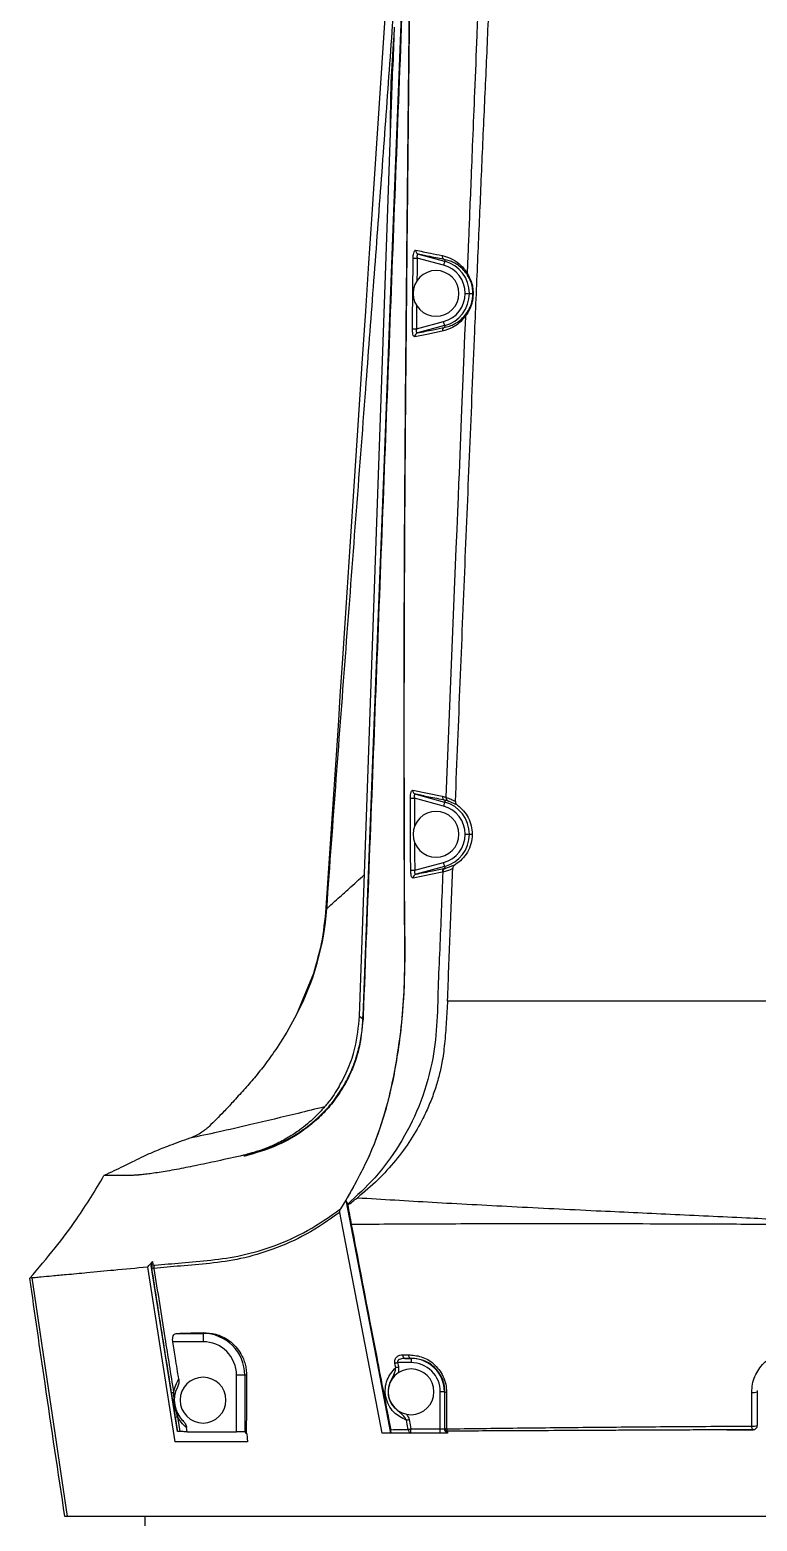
# Model space of a CAD drawing. Header units: millimetres. Extents: x -356 to 237, y 0 to 365.
# Drawn here: x 100.71 to 104.15, y 46.83 to 53.89 of the extents above; entities that cross this region are included whole.
import ezdxf

# ---------------------------------------------------------------- set-up
doc = ezdxf.new("R2010")
doc.units = ezdxf.units.MM

msp = doc.modelspace()

# ---------------------------------------------------------------- linework, layer by layer
at = {"color": 7, "linetype": 'Continuous', "lineweight": 25}
for p, q in [((102.4005, 54.1222), (102.3256, 52.9907)), ((102.4324, 53.8996), (102.4259, 53.7137)), ((102.269, 49.2207), (102.4259, 53.7137)), ((102.6665, 52.7732), (102.5415, 52.8067)), ((102.5481, 52.8253), (102.6716, 52.7922)), ((102.6736, 52.7995), (102.6716, 52.7922)), ((102.7689, 52.6398), (102.7886, 52.6398)), ((102.7886, 52.6398), (102.8052, 52.6398)), ((102.538, 52.4719), (102.6665, 52.5063)), ((102.6716, 52.4873), (102.5437, 52.4531)), ((102.6737, 52.4797), (102.6716, 52.4873)), ((102.5209, 50.2888), (102.66, 50.2605)), ((102.6665, 50.2141), (102.5286, 50.2511)), ((102.5347, 50.2698), (102.6716, 50.2331)), ((102.6739, 50.2416), (102.6716, 50.2331)), ((102.7322, 50.2181), (102.6894, 50.2378)), ((102.7689, 50.0807), (102.7886, 50.0807)), ((102.7886, 50.0807), (102.802, 50.0807)), ((102.6599, 49.9008), (102.5223, 49.8729)), ((102.5298, 49.9106), (102.6665, 49.9473)), ((102.6716, 49.9283), (102.5362, 49.892)), ((102.6739, 49.9199), (102.6716, 49.9283)), ((102.6765, 49.9204), (102.7224, 49.9375)), ((102.1098, 49.7335), (102.1098, 49.7321)), ((102.1098, 49.7321), (102.1138, 49.7287)), ((102.0507, 49.4221), (101.9705, 49.2281)), ((101.9705, 49.2281), (101.9247, 49.1448)), ((102.269, 49.2207), (102.2848, 49.2081)), ((101.9247, 49.1448), (101.895, 49.0967)), ((101.895, 49.0967), (101.8788, 49.072)), ((101.7194, 48.562), (101.7544, 48.5714)), ((101.7276, 48.5621), (101.7261, 48.5617)), ((101.7378, 48.5666), (101.7276, 48.5621)), ((101.7379, 48.5666), (101.7378, 48.5666)), ((101.7379, 48.5666), (101.7379, 48.5666)), ((102.2041, 48.3492), (102.1793, 48.3085)), ((102.2041, 48.3492), (102.3393, 47.6444)), ((102.3756, 47.2476), (102.1751, 48.2914)), ((101.2647, 48.0323), (101.3954, 47.2067)), ((101.408, 47.2557), (101.2834, 48.0407)), ((100.7196, 47.9813), (100.7087, 47.9803)), ((100.8865, 46.8524), (100.7196, 47.9813)), ((101.4012, 47.7192), (101.5284, 47.7192)), ((101.5284, 47.7228), (101.5284, 47.7192)), ((101.5284, 47.7192), (101.5284, 47.6798)), ((101.5284, 47.6798), (101.3853, 47.6798)), ((102.3393, 47.6444), (102.4156, 47.2476)), ((102.5127, 47.581), (102.4488, 47.581)), ((102.4853, 47.6007), (102.5127, 47.6007)), ((102.5127, 47.6011), (102.5127, 47.6007)), ((102.5127, 47.6007), (102.5127, 47.581)), ((101.6866, 47.2536), (101.6866, 47.5217)), ((101.7259, 47.5217), (101.6866, 47.5217)), ((101.7338, 47.5217), (101.7259, 47.5217)), ((101.7259, 47.5217), (101.7259, 47.2529)), ((101.389, 47.4398), (101.3896, 47.3982)), ((102.6508, 47.2675), (102.6508, 47.4429)), ((102.6705, 47.4429), (102.6508, 47.4429)), ((102.6729, 47.4429), (102.6705, 47.4429)), ((102.6705, 47.4429), (102.6705, 47.2681)), ((104.1503, 47.449), (104.1502, 47.4429)), ((101.3896, 47.3982), (101.395, 47.3647)), ((101.7383, 47.2067), (101.3954, 47.2067)), ((101.4538, 47.2536), (101.6866, 47.2536)), ((101.7259, 47.2529), (101.7327, 47.2462)), ((102.6845, 47.2476), (102.3756, 47.2476)), ((102.512, 47.2675), (102.6508, 47.2675)), ((102.512, 47.2478), (102.512, 47.2675)), ((102.6508, 47.2478), (102.512, 47.2478)), ((102.6508, 47.2478), (102.6508, 47.2675)), ((102.6705, 47.2681), (102.6724, 47.27)), ((102.6845, 47.2571), (102.6845, 47.2476)), ((104.1385, 47.2652), (104.131, 47.2636)), ((104.131, 47.2636), (104.131, 47.2637)), ((100.8865, 46.8524), (100.8743, 46.8524)), ((105.5835, 46.8524), (100.8865, 46.8524)), ((101.2528, 46.8524), (101.2528, 46.8091))]:
    msp.add_line(p, q, dxfattribs=at)
at = {"color": 7, "linetype": 'Continuous', "lineweight": 25, "flags": 128}
for points in [[(102.2853, 49.2206), (102.3367, 50.5577), (102.3882, 51.8947), (102.4286, 52.9452), (102.469, 53.9958)], [(102.3256, 52.9907), (102.3119, 52.7835), (102.2968, 52.556), (102.2804, 52.3082), (102.2627, 52.04), (102.2436, 51.7515), (102.2231, 51.4427), (102.1992, 51.0802), (102.1865, 50.8895), (102.1763, 50.7356), (102.1686, 50.6187), (102.1623, 50.5248), (102.1516, 50.3641), (102.1098, 49.7335)], [(102.5226, 52.8069), (102.5237, 52.8069), (102.5253, 52.8069), (102.5273, 52.8068), (102.5297, 52.8068), (102.5323, 52.8068), (102.5353, 52.8068), (102.5383, 52.8067), (102.5415, 52.8067)], [(102.5415, 52.8067), (102.5408, 52.7465), (102.5403, 52.6993)], [(102.6716, 52.7922), (102.6715, 52.7918), (102.6712, 52.7907), (102.6707, 52.7889), (102.6701, 52.7865), (102.6693, 52.7837), (102.6684, 52.7804), (102.6675, 52.7769), (102.6665, 52.7732)], [(102.6716, 52.4873), (102.6715, 52.4877), (102.6712, 52.4889), (102.6707, 52.4906), (102.6701, 52.493), (102.6693, 52.4959), (102.6684, 52.4991), (102.6675, 52.5027), (102.6665, 52.5063)], [(102.7697, 52.5308), (102.7683, 52.4956), (102.7662, 52.4446), (102.7625, 52.3539), (102.7578, 52.2361), (102.7519, 52.0912), (102.7449, 51.9193), (102.7395, 51.7876), (102.7376, 51.7407), (102.7351, 51.6771), (102.7321, 51.6046), (102.7288, 51.5232), (102.7251, 51.4328), (102.6773, 50.2562)], [(102.5191, 52.4721), (102.5202, 52.4721), (102.5218, 52.4721), (102.5238, 52.472), (102.5262, 52.472), (102.5289, 52.472), (102.5318, 52.472), (102.5349, 52.4719), (102.538, 52.4719)], [(102.6598, 52.461), (102.5872, 52.446), (102.5299, 52.4342)], [(102.5097, 50.251), (102.5109, 50.251), (102.5124, 50.251), (102.5144, 50.2511), (102.5168, 50.2511), (102.5195, 50.2511), (102.5224, 50.2511), (102.5255, 50.2511), (102.5286, 50.2511)], [(102.6716, 50.2331), (102.6715, 50.2327), (102.6712, 50.2316), (102.6707, 50.2298), (102.6701, 50.2275), (102.6693, 50.2246), (102.6684, 50.2213), (102.6675, 50.2178), (102.6665, 50.2141)], [(102.5109, 49.9106), (102.512, 49.9106), (102.5136, 49.9106), (102.5156, 49.9106), (102.518, 49.9106), (102.5207, 49.9106), (102.5236, 49.9106), (102.5267, 49.9106), (102.5298, 49.9106)], [(102.6716, 49.9283), (102.6715, 49.9287), (102.6712, 49.9298), (102.6707, 49.9316), (102.6701, 49.934), (102.6693, 49.9368), (102.6684, 49.9401), (102.6675, 49.9436), (102.6665, 49.9473)], [(102.4359, 47.5785), (102.4373, 47.5787), (102.4387, 47.579), (102.4403, 47.5793), (102.4419, 47.5797), (102.4436, 47.58), (102.4453, 47.5803), (102.447, 47.5807), (102.4488, 47.581)], [(102.4401, 47.5577), (102.4377, 47.5693), (102.4359, 47.5785)], [(102.4401, 47.5577), (102.4415, 47.5579), (102.4429, 47.5582), (102.4445, 47.5586), (102.4461, 47.5589), (102.4477, 47.5592), (102.4495, 47.5596), (102.4512, 47.5599), (102.453, 47.5603)], [(102.4488, 47.581), (102.4511, 47.5694), (102.453, 47.5603)], [(102.4726, 47.6178), (102.4879, 47.618), (102.5, 47.6182)], [(102.5127, 47.6011), (102.4973, 47.6009), (102.4853, 47.6007)], [(101.7338, 47.5217), (101.7332, 47.3674), (101.7327, 47.2462)], [(102.6724, 47.27), (102.6727, 47.3669), (102.6729, 47.4429)], [(102.6807, 47.4403), (102.6803, 47.3435), (102.6801, 47.2675)], [(104.125, 47.2807), (104.1247, 47.37), (104.1246, 47.4402)], [(101.4088, 47.2553), (101.4027, 47.2934), (101.3979, 47.3234)], [(101.4074, 47.3249), (101.4137, 47.2856), (101.4187, 47.2547)], [(102.4904, 47.3088), (102.4917, 47.3091), (102.4932, 47.3094), (102.4947, 47.3097), (102.4963, 47.31), (102.498, 47.3103), (102.4997, 47.3107), (102.5014, 47.311), (102.5031, 47.3114)], [(102.4992, 47.2649), (102.4943, 47.2895), (102.4904, 47.3088)], [(102.5031, 47.3114), (102.5081, 47.2868), (102.512, 47.2675)], [(104.131, 47.2637), (104.1299, 47.264), (104.1289, 47.265), (104.1279, 47.2666), (104.127, 47.2686), (104.1263, 47.2712), (104.1257, 47.2741), (104.1252, 47.2773), (104.125, 47.2807)], [(101.4538, 47.2536), (101.452, 47.2646), (101.4507, 47.2732)], [(101.7361, 47.2461), (101.7373, 47.224), (101.7383, 47.2067)], [(102.4992, 47.2649), (102.5006, 47.2652), (102.502, 47.2655), (102.5036, 47.2658), (102.5052, 47.2661), (102.5068, 47.2664), (102.5085, 47.2668), (102.5102, 47.2671), (102.512, 47.2675)], [(102.512, 47.2478), (102.5064, 47.2477), (102.5021, 47.2476)]]:
    msp.add_lwpolyline(points, dxfattribs=at)
at = {"color": 7, "linetype": 'Continuous', "lineweight": 25}
for centre, radius, start, end in [((102.5534, 52.8437), 0.0192, 177.53886, 253.79999), ((102.6789, 52.8179), 0.0192, 177.31804, 253.81424), ((102.6308, 52.6398), 0.1578, 0.00066, 74.99987), ((102.6308, 52.6398), 0.1083, 360, 180), ((102.6308, 52.6398), 0.1381, 0.00157, 74.9984), ((102.6308, 52.6398), 0.1083, 180.00031, 359.99969), ((102.6308, 52.6398), 0.1381, 285.00116, 359.99862), ((102.6308, 52.6398), 0.1578, 285.00013, 359.99913), ((102.549, 52.4347), 0.0191, 106.15432, 181.28971), ((102.679, 52.4613), 0.0192, 106.14045, 181.03022), ((102.54, 50.2882), 0.0192, 178.3069, 253.83209), ((102.6792, 50.26), 0.0192, 178.50857, 253.95857), ((102.6308, 50.0807), 0.1083, 0.00062, 179.99938), ((102.6308, 50.0807), 0.1381, 0.00138, 74.99884), ((102.6308, 50.0807), 0.1578, 0.00125, 74.99949), ((102.6308, 50.0807), 0.1083, 180, 0), ((102.6308, 50.0807), 0.1381, 285.00203, 359.99824), ((102.6308, 50.0807), 0.1578, 285.00051, 359.99917), ((102.5415, 49.8736), 0.0192, 106.17771, 182.09124), ((102.6792, 49.9014), 0.0192, 106.02455, 181.70469), ((100.8566, 49.8178), 1.2604, 332.10437, 355.94867), ((102.2854, 49.2085), 0.000738, 212.55393, 252.96801), ((102.286, 49.2209), 0.000787, 206.88907, 248.99519), ((102.2159, 48.9233), 0.00387, 162.80385, 200.62858), ((101.742, 48.5547), 0.0126, 108.95305, 156.63745), ((101.3033, 48.0337), 0.0179, 132.38315, 187.14655), ((101.3169, 48.0297), 0.0213, 145.88089, 188.56252), ((101.5284, 47.5217), 0.1975, 0.00035, 89.99999), ((101.5284, 47.5217), 0.1582, 359.99939, 90.00061), ((102.4892, 47.6169), 0.0166, 176.87838, 256.48141), ((102.5166, 47.6173), 0.0166, 176.70506, 256.17473), ((102.5127, 47.4429), 0.1578, 0.00058, 89.999), ((102.5127, 47.4429), 0.1381, 359.99947, 90.00053), ((101.5284, 47.4035), 0.1083, 360, 180), ((102.5127, 47.4429), 0.1083, 0.00062, 179.99938), ((101.0352, 49.6452), 2.2336, 278.86585, 279.1128), ((101.5301, 47.4035), 0.1378, 153.52388, 224.75423), ((102.5127, 47.4429), 0.1086, 157.09201, 225.30465), ((102.5127, 47.4429), 0.1083, 180, 0), ((102.4068, 47.471), 0.0153, 66.38226, 67.64031), ((102.68, 47.4511), 0.0108, 229.25737, 273.64425), ((104.1321, 47.4933), 0.0536, 261.98624, 289.83123), ((101.5284, 47.4035), 0.1083, 180.00062, 359.99938), ((102.4086, 47.3933), 0.0391, 315.03521, 315.52928), ((100.9225, 50.3521), 3.0658, 278.91946, 279.10023), ((104.1315, 47.3579), 0.0775, 265.17067, 283.64041), ((102.5159, 47.264), 0.0166, 176.77574, 256.44072), ((102.6902, 47.2681), 0.0197, 180.02172, 253.29925), ((102.6794, 47.2782), 0.0108, 229.32637, 273.58946), ((102.6921, 47.2701), 0.0197, 180.02159, 247.4234), ((102.7049, 47.2691), 0.0249, 183.70374, 214.88062), ((104.131, 47.2834), 0.0197, 270.01965, 292.46951)]:
    msp.add_arc(centre, radius, start, end, dxfattribs=at)
for points, knots in [([(102.7225, 50.2354), (102.7301, 50.4235), (102.7451, 50.7968), (102.7678, 51.3524), (102.7907, 51.9058), (102.8112, 52.392), (102.8291, 52.8098), (102.8442, 53.1572), (102.8591, 53.5007), (102.8754, 53.8457), (102.8858, 54.1326), (102.918, 54.3586), (102.9513, 54.522), (102.9928, 54.679), (103.043, 54.8324), (103.103, 54.9853), (103.1746, 55.1398), (103.2512, 55.2806), (103.3374, 55.4201), (103.432, 55.5554), (103.5375, 55.6871), (103.647, 55.8078), (103.7895, 55.947), (103.9744, 56.0993), (104.1435, 56.2123), (104.2535, 56.2765), (104.3053, 56.3052), (104.3599, 56.3338), (104.4172, 56.3622), (104.4775, 56.3901), (104.5408, 56.4176), (104.6077, 56.4446), (104.6878, 56.4744), (104.7674, 56.501), (104.8473, 56.5248), (104.9195, 56.5443), (105.0001, 56.5636), (105.1184, 56.5878), (105.2654, 56.6099), (105.4314, 56.6243), (105.5352, 56.6259), (105.5835, 56.6267)], [0, 0, 0, 0, 0.071184, 0.141274, 0.210323, 0.280644, 0.325304, 0.368459, 0.412159, 0.455325, 0.499119, 0.520569, 0.541592, 0.562152, 0.58194, 0.60262, 0.624221, 0.646276, 0.663205, 0.686221, 0.708662, 0.726971, 0.747845, 0.783917, 0.817419, 0.824604, 0.832073, 0.839833, 0.847893, 0.856263, 0.864956, 0.873987, 0.883558, 0.897289, 0.905689, 0.915111, 0.925557, 0.937037, 0.960744, 0.981728, 1, 1, 1, 1]), ([(103.2991, 55.4411), (103.2864, 55.422), (103.2537, 55.3728), (103.2076, 55.2973), (103.1602, 55.2134), (103.1197, 55.1357), (103.0824, 55.0583), (103.0486, 54.9821), (103.0164, 54.9034), (102.9893, 54.8307), (102.9638, 54.7563), (102.9437, 54.6922), (102.9256, 54.6285), (102.9107, 54.572), (102.8956, 54.509), (102.8836, 54.4534), (102.8751, 54.4096), (102.8695, 54.3793), (102.8647, 54.351), (102.86, 54.3221), (102.8556, 54.2927), (102.8513, 54.2619), (102.8473, 54.2299), (102.8434, 54.1965), (102.8309, 54.0737), (102.8247, 53.8724), (102.8132, 53.606), (102.804, 53.3749), (102.796, 53.1792), (102.7895, 53.0188), (102.7845, 52.8936), (102.7808, 52.8035), (102.7788, 52.7552), (102.7781, 52.7369)], [0, 0, 0, 0, 0.024588, 0.063301, 0.094722, 0.127898, 0.157099, 0.186853, 0.217198, 0.248167, 0.269998, 0.301501, 0.320095, 0.340967, 0.364112, 0.389483, 0.401883, 0.411925, 0.422505, 0.432676, 0.443302, 0.454384, 0.465924, 0.477925, 0.49039, 0.598233, 0.693534, 0.776136, 0.846085, 0.903419, 0.948169, 0.980358, 1, 1, 1, 1]), ([(102.6936, 55.041), (102.6622, 54.9481), (102.5994, 54.7622), (102.5559, 54.5508), (102.535, 54.4159), (102.5273, 54.3586), (102.5206, 54.3011), (102.515, 54.2435), (102.5105, 54.1858), (102.507, 54.1278), (102.5047, 54.0701), (102.5035, 54.0194), (102.5029, 53.9661), (102.5022, 53.9002), (102.5014, 53.8228), (102.5006, 53.745), (102.5, 53.6764), (102.4993, 53.6096), (102.4985, 53.5346), (102.4976, 53.4493), (102.4966, 53.3472), (102.4954, 53.2389), (102.494, 53.095), (102.4923, 52.9308), (102.4905, 52.753), (102.4889, 52.5863), (102.4873, 52.413), (102.4857, 52.2274), (102.4841, 52.0392), (102.4828, 51.8599), (102.4809, 51.5788), (102.479, 51.1979), (102.4782, 50.8328), (102.478, 50.5919), (102.478, 50.4702), (102.4782, 50.3496), (102.4784, 50.23), (102.4787, 50.1116), (102.4791, 49.9699), (102.4799, 49.8135), (102.4805, 49.6413), (102.4829, 49.4785), (102.4781, 49.3135), (102.4624, 49.1328), (102.4323, 48.9383), (102.3833, 48.7335), (102.3087, 48.5355), (102.2392, 48.4117), (102.2041, 48.3492)], [0, 0, 0, 0, 0.043475, 0.086968, 0.095506, 0.104051, 0.112606, 0.121175, 0.129724, 0.138311, 0.14696, 0.155303, 0.160843, 0.170588, 0.184539, 0.195188, 0.205089, 0.214972, 0.224838, 0.238376, 0.252817, 0.270111, 0.28645, 0.31667, 0.342957, 0.365311, 0.390647, 0.419822, 0.447663, 0.474171, 0.499345, 0.572392, 0.643144, 0.661295, 0.679289, 0.697126, 0.714805, 0.732328, 0.749692, 0.777664, 0.801721, 0.826072, 0.849886, 0.874901, 0.906529, 0.937103, 0.968206, 1, 1, 1, 1]), ([(102.6856, 55.0145), (102.6551, 54.9219), (102.5942, 54.7366), (102.5514, 54.5198), (102.5303, 54.3725), (102.5213, 54.2959), (102.5143, 54.2199), (102.5092, 54.144), (102.5059, 54.0676), (102.5042, 53.9747), (102.5032, 53.8585), (102.5018, 53.725), (102.5003, 53.5842), (102.4988, 53.4358), (102.4971, 53.2724), (102.4944, 53.0127), (102.4911, 52.6817), (102.4875, 52.299), (102.4847, 51.9683), (102.4829, 51.7188), (102.4818, 51.5335), (102.4811, 51.3955), (102.4805, 51.2587), (102.48, 51.1231), (102.4796, 50.9887), (102.4793, 50.8555), (102.4787, 50.5322), (102.4796, 50.1601), (102.4802, 49.7489), (102.4846, 49.4898), (102.4756, 49.2353), (102.4425, 48.982), (102.389, 48.748), (102.3096, 48.5366), (102.2403, 48.4135), (102.2041, 48.3492)], [0, 0, 0, 0, 0.04341, 0.086814, 0.098233, 0.109687, 0.121181, 0.132207, 0.143562, 0.155239, 0.173625, 0.195335, 0.214682, 0.236378, 0.261431, 0.287508, 0.352058, 0.408887, 0.457996, 0.499384, 0.52005, 0.54054, 0.560852, 0.580987, 0.600946, 0.620728, 0.640332, 0.744997, 0.786484, 0.823505, 0.86046, 0.899817, 0.937108, 0.96717, 1, 1, 1, 1]), ([(102.1138, 49.7287), (102.1287, 49.9336), (102.1586, 50.3435), (102.2048, 50.9581), (102.2515, 51.5728), (102.295, 52.1435), (102.3348, 52.6703), (102.3708, 53.1533), (102.4061, 53.6363), (102.4289, 53.9584), (102.4403, 54.1194)], [0, 0, 0, 0, 0.139999, 0.279999, 0.42, 0.560001, 0.670002, 0.780002, 0.890001, 1, 1, 1, 1]), ([(102.4699, 53.9953), (102.4494, 53.4647), (102.4085, 52.4035), (102.3475, 50.8118), (102.3063, 49.7507), (102.2857, 49.2202)], [0, 0, 0, 0, 0.333345, 0.666681, 1, 1, 1, 1]), ([(102.4151, 53.4036), (102.4157, 53.4821), (102.4168, 53.63), (102.4262, 53.7776), (102.4306, 53.847)], [0, 0, 0, 0, 0.530257, 1, 1, 1, 1]), ([(102.5191, 52.4721), (102.5197, 52.5346), (102.5208, 52.6462), (102.5221, 52.7578), (102.5226, 52.8069)], [0, 0, 0, 0, 0.560001, 1, 1, 1, 1]), ([(102.5226, 52.8069), (102.5228, 52.8126), (102.5232, 52.8228), (102.5261, 52.8346), (102.5292, 52.8431), (102.5329, 52.8442), (102.5343, 52.8445)], [0, 0, 0, 0, 0.4050886, 0.7333227, 0.9014179, 1, 1, 1, 1]), ([(102.5343, 52.8445), (102.5577, 52.8397), (102.5996, 52.8311), (102.6414, 52.8226), (102.6598, 52.8188)], [0, 0, 0, 0, 0.56098, 1, 1, 1, 1]), ([(102.5481, 52.8253), (102.5474, 52.8254), (102.546, 52.8256), (102.544, 52.8247), (102.5425, 52.8232), (102.5414, 52.821), (102.5407, 52.8181), (102.5405, 52.8147), (102.5407, 52.8108), (102.5412, 52.8081), (102.5415, 52.8067)], [0, 0, 0, 0, 0.093552, 0.178825, 0.268692, 0.369895, 0.494546, 0.642277, 0.811795, 1, 1, 1, 1]), ([(102.6736, 52.7995), (102.6502, 52.8043), (102.6084, 52.8129), (102.5665, 52.8215), (102.5481, 52.8253)], [0, 0, 0, 0, 0.559028, 1, 1, 1, 1]), ([(102.6598, 52.8188), (102.6735, 52.815), (102.7023, 52.807), (102.7449, 52.7802), (102.7663, 52.7523), (102.7781, 52.7369)], [0, 0, 0, 0, 0.289156, 0.607423, 1, 1, 1, 1]), ([(102.78, 52.7266), (102.7746, 52.7342), (102.7634, 52.7501), (102.7424, 52.769), (102.7204, 52.7832), (102.6978, 52.7935), (102.682, 52.7974), (102.6736, 52.7995)], [0, 0, 0, 0, 0.211715, 0.439375, 0.633476, 0.803236, 1, 1, 1, 1]), ([(102.7781, 52.7369), (102.785, 52.7239), (102.7968, 52.702), (102.8038, 52.6715), (102.8058, 52.6517), (102.8061, 52.6386), (102.8056, 52.6253), (102.8038, 52.6098), (102.7992, 52.5889), (102.7899, 52.5617), (102.7773, 52.5424), (102.7697, 52.5308)], [0, 0, 0, 0, 0.199884, 0.33944, 0.425742, 0.472128, 0.518973, 0.608121, 0.685475, 0.811236, 1, 1, 1, 1]), ([(102.78, 52.7266), (102.7792, 52.7282), (102.7778, 52.7315), (102.778, 52.7351), (102.7781, 52.7369)], [0, 0, 0, 0, 0.493954, 1, 1, 1, 1]), ([(102.8052, 52.6398), (102.8051, 52.6444), (102.8049, 52.6537), (102.8023, 52.6723), (102.7959, 52.6976), (102.7857, 52.7162), (102.78, 52.7266)], [0, 0, 0, 0, 0.152105, 0.3053, 0.614386, 1, 1, 1, 1]), ([(102.5391, 52.5821), (102.5389, 52.5616), (102.5385, 52.5248), (102.5382, 52.4881), (102.538, 52.4719)], [0, 0, 0, 0, 0.559997, 1, 1, 1, 1]), ([(102.7725, 52.5416), (102.7797, 52.5526), (102.7929, 52.5729), (102.8014, 52.6016), (102.8048, 52.6234), (102.8051, 52.6343), (102.8052, 52.6398)], [0, 0, 0, 0, 0.372811, 0.687897, 0.84442, 1, 1, 1, 1]), ([(102.7697, 52.5308), (102.7601, 52.5197), (102.7424, 52.4992), (102.7051, 52.4742), (102.6765, 52.4659), (102.6598, 52.461)], [0, 0, 0, 0, 0.330834, 0.608913, 1, 1, 1, 1]), ([(102.6737, 52.4797), (102.683, 52.482), (102.7003, 52.4864), (102.7266, 52.4993), (102.7514, 52.5167), (102.7657, 52.5336), (102.7725, 52.5416)], [0, 0, 0, 0, 0.242621, 0.446871, 0.734719, 1, 1, 1, 1]), ([(102.7725, 52.5416), (102.7716, 52.54), (102.7697, 52.5366), (102.7697, 52.5327), (102.7697, 52.5308)], [0, 0, 0, 0, 0.494198, 1, 1, 1, 1]), ([(102.5299, 52.4342), (102.5282, 52.435), (102.5231, 52.4373), (102.5213, 52.4477), (102.5192, 52.4591), (102.5191, 52.4676), (102.5191, 52.4721)], [0, 0, 0, 0, 0.131502, 0.389272, 0.675367, 1, 1, 1, 1]), ([(102.538, 52.4719), (102.5377, 52.4705), (102.5371, 52.468), (102.5367, 52.4641), (102.5368, 52.4606), (102.5373, 52.4575), (102.5383, 52.4552), (102.5403, 52.4529), (102.5424, 52.453), (102.5437, 52.4531)], [0, 0, 0, 0, 0.181803, 0.34336, 0.501608, 0.635052, 0.744658, 0.837984, 1, 1, 1, 1]), ([(102.5437, 52.4531), (102.568, 52.458), (102.6113, 52.4669), (102.6546, 52.4758), (102.6737, 52.4797)], [0, 0, 0, 0, 0.561212, 1, 1, 1, 1]), ([(102.5097, 50.251), (102.5099, 50.2567), (102.5101, 50.267), (102.5128, 50.2787), (102.5158, 50.2874), (102.5195, 50.2884), (102.5209, 50.2888)], [0, 0, 0, 0, 0.405472, 0.73432, 0.902258, 1, 1, 1, 1]), ([(102.5109, 49.9106), (102.5106, 49.9741), (102.5102, 50.0876), (102.5099, 50.2011), (102.5097, 50.251)], [0, 0, 0, 0, 0.560002, 1, 1, 1, 1]), ([(102.5347, 50.2698), (102.5333, 50.2699), (102.5312, 50.27), (102.5292, 50.2678), (102.5281, 50.2654), (102.5275, 50.2624), (102.5274, 50.2589), (102.5278, 50.255), (102.5283, 50.2524), (102.5286, 50.2511)], [0, 0, 0, 0, 0.163157, 0.256716, 0.366009, 0.499507, 0.657517, 0.818769, 1, 1, 1, 1]), ([(102.5286, 50.2511), (102.5287, 50.2262), (102.5288, 50.1817), (102.5289, 50.1372), (102.529, 50.1177)], [0, 0, 0, 0, 0.560007, 1, 1, 1, 1]), ([(102.6739, 50.2416), (102.6483, 50.2467), (102.6018, 50.2561), (102.5555, 50.2656), (102.5347, 50.2698)], [0, 0, 0, 0, 0.5517517, 1, 1, 1, 1]), ([(102.66, 50.2605), (102.6632, 50.2599), (102.669, 50.2586), (102.6748, 50.2569), (102.6773, 50.2562)], [0, 0, 0, 0, 0.558103, 1, 1, 1, 1]), ([(102.6894, 50.2378), (102.6865, 50.2386), (102.6814, 50.24), (102.6762, 50.2411), (102.6739, 50.2416)], [0, 0, 0, 0, 0.561899, 1, 1, 1, 1]), ([(102.6773, 50.2562), (102.6859, 50.2532), (102.7017, 50.2478), (102.716, 50.2393), (102.7225, 50.2354)], [0, 0, 0, 0, 0.54537, 1, 1, 1, 1]), ([(102.6773, 50.2562), (102.6774, 50.254), (102.6778, 50.2496), (102.6808, 50.244), (102.6848, 50.2399), (102.6879, 50.2385), (102.6894, 50.2378)], [0, 0, 0, 0, 0.278203, 0.566312, 0.788887, 1, 1, 1, 1]), ([(102.7225, 50.2354), (102.7226, 50.2337), (102.7228, 50.2301), (102.7251, 50.2254), (102.7282, 50.2213), (102.7308, 50.2192), (102.7322, 50.2181)], [0, 0, 0, 0, 0.2567108, 0.5122597, 0.7496479, 1, 1, 1, 1]), ([(102.7322, 50.2181), (102.7423, 50.2096), (102.7624, 50.1929), (102.7843, 50.1594), (102.7992, 50.1217), (102.8011, 50.0944), (102.802, 50.0807)], [0, 0, 0, 0, 0.247678, 0.488218, 0.744133, 1, 1, 1, 1]), ([(102.5293, 50.0431), (102.5294, 50.0183), (102.5295, 49.9742), (102.5297, 49.9301), (102.5298, 49.9106)], [0, 0, 0, 0, 0.560006, 1, 1, 1, 1]), ([(102.802, 50.0807), (102.8008, 50.0656), (102.7984, 50.0358), (102.7806, 49.9955), (102.7554, 49.9614), (102.7332, 49.9453), (102.7224, 49.9375)], [0, 0, 0, 0, 0.265401, 0.520699, 0.76501, 1, 1, 1, 1]), ([(102.1138, 49.7287), (102.1169, 49.7318), (102.1266, 49.7414), (102.1477, 49.7599), (102.1793, 49.7886), (102.2288, 49.8329), (102.2677, 49.8677), (102.2924, 49.8898)], [0, 0, 0, 0, 0.053858, 0.170853, 0.35018, 0.58576, 1, 1, 1, 1]), ([(102.6628, 49.9014), (102.6603, 49.8408), (102.6554, 49.7195), (102.6482, 49.5376), (102.6398, 49.3557), (102.6363, 49.1753), (102.6142, 48.9848), (102.5555, 48.7936), (102.4625, 48.6112), (102.348, 48.4546), (102.256, 48.3704), (102.2115, 48.3298)], [0, 0, 0, 0, 0.107283, 0.214521, 0.321716, 0.428898, 0.533281, 0.659587, 0.77999, 0.893727, 1, 1, 1, 1]), ([(102.5223, 49.8729), (102.5206, 49.8736), (102.5155, 49.8759), (102.5135, 49.8862), (102.5112, 49.8976), (102.511, 49.906), (102.5109, 49.9106)], [0, 0, 0, 0, 0.132461, 0.390224, 0.675741, 1, 1, 1, 1]), ([(102.5298, 49.9106), (102.5295, 49.9093), (102.529, 49.9067), (102.5287, 49.9028), (102.5289, 49.8994), (102.5295, 49.8963), (102.5307, 49.894), (102.5327, 49.8918), (102.5348, 49.8919), (102.5362, 49.892)], [0, 0, 0, 0, 0.181223, 0.342816, 0.499789, 0.633083, 0.742151, 0.836319, 1, 1, 1, 1]), ([(102.5362, 49.892), (102.5623, 49.8973), (102.6082, 49.9067), (102.6541, 49.9159), (102.6739, 49.9199)], [0, 0, 0, 0, 0.569552, 1, 1, 1, 1]), ([(102.6628, 49.9014), (102.6623, 49.9013), (102.6613, 49.9011), (102.6604, 49.9009), (102.6599, 49.9008)], [0, 0, 0, 0, 0.5601232, 1, 1, 1, 1]), ([(102.6628, 49.9014), (102.663, 49.9038), (102.6634, 49.9085), (102.6669, 49.9144), (102.6714, 49.9185), (102.6748, 49.9198), (102.6765, 49.9204)], [0, 0, 0, 0, 0.277364, 0.566589, 0.789759, 1, 1, 1, 1]), ([(102.7099, 49.9186), (102.7012, 49.9145), (102.6861, 49.9072), (102.6698, 49.9032), (102.6628, 49.9014)], [0, 0, 0, 0, 0.571018, 1, 1, 1, 1]), ([(102.6739, 49.9199), (102.6743, 49.92), (102.6752, 49.9202), (102.6761, 49.9203), (102.6765, 49.9204)], [0, 0, 0, 0, 0.559915, 1, 1, 1, 1]), ([(102.6852, 49.2933), (102.6892, 49.3966), (102.6974, 49.605), (102.7057, 49.8135), (102.7099, 49.9186)], [0, 0, 0, 0, 0.495525, 1, 1, 1, 1]), ([(102.7224, 49.9375), (102.7194, 49.9352), (102.7147, 49.9316), (102.7107, 49.9246), (102.7101, 49.9206), (102.7099, 49.9186)], [0, 0, 0, 0, 0.477776, 0.748805, 1, 1, 1, 1]), ([(102.1098, 49.7321), (102.1041, 49.6753), (102.0937, 49.5702), (102.0643, 49.4688), (102.0507, 49.4221)], [0, 0, 0, 0, 0.539655, 1, 1, 1, 1]), ([(102.6852, 49.2933), (102.6832, 49.2602), (102.6793, 49.192), (102.6723, 49.0937), (102.661, 49.0064), (102.6444, 48.9325), (102.6244, 48.8664), (102.5994, 48.8007), (102.5632, 48.7223), (102.5116, 48.6329), (102.44, 48.5357), (102.3561, 48.443), (102.2914, 48.3886), (102.2585, 48.3609)], [0, 0, 0, 0, 0.093413, 0.19252, 0.277527, 0.341183, 0.405897, 0.471809, 0.539096, 0.648979, 0.762005, 0.878813, 1, 1, 1, 1]), ([(102.6852, 49.2933), (102.7261, 49.2933), (102.8109, 49.2933), (102.9427, 49.2933), (103.0838, 49.2933), (103.2508, 49.2933), (103.4052, 49.2933), (103.5317, 49.2933), (103.5985, 49.2933), (103.661, 49.2933), (103.7516, 49.2933), (103.8816, 49.2933), (104.0801, 49.2933), (104.3319, 49.2933), (104.6348, 49.2933), (104.9417, 49.2932), (105.2569, 49.2933), (105.4714, 49.2933), (105.5835, 49.2933)], [0, 0, 0, 0, 0.042357, 0.087813, 0.136447, 0.188332, 0.260667, 0.296291, 0.319282, 0.32983, 0.360942, 0.413057, 0.464397, 0.566366, 0.673745, 0.777901, 0.883995, 1, 1, 1, 1]), ([(102.1721, 48.8869), (102.1874, 48.9157), (102.2182, 48.9736), (102.2557, 49.0852), (102.264, 49.1694), (102.269, 49.2207)], [0, 0, 0, 0, 0.279202, 0.560552, 1, 1, 1, 1]), ([(102.2122, 48.9244), (102.2164, 48.9329), (102.2248, 48.95), (102.236, 48.9764), (102.2463, 49.0035), (102.2555, 49.0317), (102.2617, 49.0538), (102.2669, 49.0749), (102.2723, 49.0991), (102.2782, 49.1329), (102.2828, 49.1708), (102.2841, 49.1957), (102.2848, 49.2081)], [0, 0, 0, 0, 0.096093, 0.193192, 0.291834, 0.391133, 0.494242, 0.525235, 0.611915, 0.746786, 0.873132, 1, 1, 1, 1]), ([(102.2852, 49.2078), (102.2804, 49.1581), (102.2732, 49.0834), (102.2434, 48.9885), (102.2226, 48.9439), (102.2123, 48.9219)], [0, 0, 0, 0, 0.502314, 0.755364, 1, 1, 1, 1]), ([(102.2848, 49.2081), (102.2849, 49.2104), (102.2851, 49.2146), (102.2852, 49.2188), (102.2853, 49.2206)], [0, 0, 0, 0, 0.560239, 1, 1, 1, 1]), ([(102.2857, 49.2202), (102.2856, 49.2179), (102.2854, 49.2138), (102.2853, 49.2096), (102.2852, 49.2078)], [0, 0, 0, 0, 0.559648, 1, 1, 1, 1]), ([(101.8788, 49.072), (101.8606, 49.0458), (101.8265, 48.9968), (101.7732, 48.9304), (101.7382, 48.8903), (101.7215, 48.8713)], [0, 0, 0, 0, 0.374326, 0.702287, 1, 1, 1, 1]), ([(102.2123, 48.9219), (102.1964, 48.8937), (102.1661, 48.8397), (102.1093, 48.7712), (102.0508, 48.7152), (101.9725, 48.6562), (101.8675, 48.5981), (101.7765, 48.5726), (101.7304, 48.5597)], [0, 0, 0, 0, 0.1560326, 0.2977225, 0.4268224, 0.5458995, 0.7696916, 1, 1, 1, 1]), ([(101.7379, 48.5666), (101.7569, 48.5714), (101.7935, 48.5807), (101.8474, 48.5996), (101.8981, 48.6213), (101.947, 48.647), (101.9915, 48.6747), (102.0329, 48.705), (102.0715, 48.7378), (102.1173, 48.7835), (102.1675, 48.8445), (102.1973, 48.8978), (102.2122, 48.9244)], [0, 0, 0, 0, 0.096203, 0.184387, 0.278836, 0.365556, 0.454299, 0.534685, 0.61636, 0.701525, 0.851084, 1, 1, 1, 1]), ([(101.7215, 48.8713), (101.704, 48.8521), (101.6722, 48.817), (101.6181, 48.7586), (101.5799, 48.7209), (101.5569, 48.6983)], [0, 0, 0, 0, 0.326102, 0.594859, 1, 1, 1, 1]), ([(102.1721, 48.8869), (102.1642, 48.8741), (102.148, 48.8477), (102.1194, 48.8092), (102.0887, 48.7733), (102.0562, 48.7402), (102.0222, 48.7098), (101.9812, 48.6779), (101.9311, 48.6449), (101.8759, 48.6156), (101.8151, 48.5894), (101.7739, 48.5771), (101.7504, 48.5701)], [0, 0, 0, 0, 0.083209, 0.171757, 0.265695, 0.345124, 0.429276, 0.518187, 0.632998, 0.761782, 0.8642, 1, 1, 1, 1]), ([(102.1031, 48.791), (102.0613, 48.7807), (101.9452, 48.7519), (101.7771, 48.7121), (101.6063, 48.6728), (101.5099, 48.6521), (101.4655, 48.6425)], [0, 0, 0, 0, 0.1970702, 0.5480692, 0.79187, 1, 1, 1, 1]), ([(101.5569, 48.6983), (101.544, 48.6872), (101.5167, 48.6636), (101.4833, 48.6498), (101.4655, 48.6425)], [0, 0, 0, 0, 0.470183, 1, 1, 1, 1]), ([(101.4655, 48.6425), (101.4332, 48.6311), (101.3772, 48.6114), (101.3042, 48.5822), (101.2486, 48.5575), (101.1991, 48.5336), (101.1527, 48.5104), (101.1055, 48.4873), (101.0753, 48.4732), (101.0596, 48.466)], [0, 0, 0, 0, 0.231881, 0.401969, 0.532625, 0.643703, 0.774278, 0.883523, 1, 1, 1, 1]), ([(101.7194, 48.562), (101.6783, 48.5527), (101.6023, 48.5355), (101.4966, 48.5131), (101.4177, 48.4976), (101.3606, 48.4874), (101.3218, 48.4809), (101.2875, 48.4759), (101.2577, 48.472), (101.2392, 48.4702), (101.2306, 48.4693), (101.2305, 48.4693), (101.2305, 48.4693), (101.2304, 48.4693), (101.2302, 48.4693), (101.2298, 48.4692), (101.2292, 48.4692), (101.2281, 48.4691), (101.2259, 48.4689), (101.2218, 48.4685), (101.2151, 48.468), (101.2065, 48.4674), (101.1971, 48.4668), (101.1879, 48.4664), (101.1767, 48.466), (101.1635, 48.4658), (101.1472, 48.4658), (101.1294, 48.4662), (101.1087, 48.4668), (101.0853, 48.467), (101.0685, 48.4663), (101.0596, 48.466)], [0, 0, 0, 0, 0.1890768, 0.3494871, 0.4845633, 0.5499581, 0.6093604, 0.6609156, 0.7055085, 0.7442222, 0.7442785, 0.7443243, 0.744402, 0.7445463, 0.7448036, 0.7452687, 0.7461039, 0.7476259, 0.7504369, 0.7557505, 0.7661859, 0.7805181, 0.7945617, 0.8083185, 0.8217908, 0.8448075, 0.8674598, 0.8950531, 0.9246905, 0.9603021, 1, 1, 1, 1]), ([(101.7261, 48.5617), (101.7249, 48.5618), (101.7226, 48.5619), (101.7204, 48.562), (101.7194, 48.562)], [0, 0, 0, 0, 0.560617, 1, 1, 1, 1]), ([(101.7276, 48.5621), (101.7265, 48.5614), (101.7247, 48.5601), (101.723, 48.5585), (101.7224, 48.5578)], [0, 0, 0, 0, 0.589593, 1, 1, 1, 1]), ([(101.7224, 48.5578), (101.7231, 48.5585), (101.7243, 48.5599), (101.7256, 48.5611), (101.7261, 48.5617)], [0, 0, 0, 0, 0.559763, 1, 1, 1, 1]), ([(101.7304, 48.5597), (101.7289, 48.5593), (101.7262, 48.5587), (101.7235, 48.5581), (101.7224, 48.5578)], [0, 0, 0, 0, 0.560124, 1, 1, 1, 1]), ([(101.7378, 48.5666), (101.7378, 48.5666), (101.7378, 48.5666), (101.7378, 48.5666), (101.7379, 48.5666)], [0, 0, 0, 0, 0.567285, 1, 1, 1, 1]), ([(101.7504, 48.5701), (101.7481, 48.5694), (101.7439, 48.5682), (101.7397, 48.5671), (101.7379, 48.5666)], [0, 0, 0, 0, 0.559918, 1, 1, 1, 1]), ([(100.7087, 47.9803), (100.7489, 48.0275), (100.8263, 48.1184), (100.9474, 48.278), (101.0182, 48.3966), (101.0596, 48.466)], [0, 0, 0, 0, 0.310294, 0.596534, 1, 1, 1, 1]), ([(102.2041, 48.3491), (102.2054, 48.3459), (102.2078, 48.3395), (102.2103, 48.333), (102.2115, 48.3298)], [0, 0, 0, 0, 0.498526, 1, 1, 1, 1]), ([(102.213, 48.3259), (102.2206, 48.3316), (102.2359, 48.3431), (102.251, 48.3549), (102.2585, 48.3609)], [0, 0, 0, 0, 0.497375, 1, 1, 1, 1]), ([(102.2585, 48.3609), (102.3763, 48.3539), (102.6198, 48.3394), (102.9965, 48.3188), (103.3724, 48.3005), (103.7427, 48.2833), (104.0763, 48.2679), (104.3915, 48.2518), (104.5867, 48.2417), (104.6852, 48.2367)], [0, 0, 0, 0, 0.145682, 0.301128, 0.465839, 0.610335, 0.758777, 0.878215, 1, 1, 1, 1]), ([(102.1751, 48.2914), (102.1234, 48.2553), (102.0244, 48.1861), (101.8646, 48.1159), (101.7106, 48.0699), (101.5632, 48.0496), (101.426, 48.0385), (101.338, 48.0304), (101.2958, 48.0265)], [0, 0, 0, 0, 0.20178, 0.387313, 0.557693, 0.716239, 0.863933, 1, 1, 1, 1]), ([(101.2993, 48.0416), (101.3417, 48.0456), (101.4303, 48.0538), (101.5683, 48.0654), (101.716, 48.0858), (101.8699, 48.132), (102.0294, 48.2026), (102.128, 48.2722), (102.1793, 48.3085)], [0, 0, 0, 0, 0.136744, 0.285329, 0.443831, 0.613808, 0.798894, 1, 1, 1, 1]), ([(102.1751, 48.2914), (102.1749, 48.2928), (102.1746, 48.2958), (102.1757, 48.3018), (102.1779, 48.3059), (102.1793, 48.3085)], [0, 0, 0, 0, 0.240019, 0.500673, 1, 1, 1, 1]), ([(102.2115, 48.3298), (102.2118, 48.3291), (102.2123, 48.3278), (102.2127, 48.3265), (102.213, 48.3259)], [0, 0, 0, 0, 0.559705, 1, 1, 1, 1]), ([(102.213, 48.3259), (102.2157, 48.3108), (102.2211, 48.2804), (102.2268, 48.25), (102.2297, 48.2347)], [0, 0, 0, 0, 0.496708, 1, 1, 1, 1]), ([(104.6852, 48.2357), (104.6133, 48.2354), (104.4706, 48.2346), (104.2187, 48.2347), (103.9435, 48.2355), (103.6462, 48.2368), (103.3235, 48.2378), (102.9697, 48.2382), (102.5912, 48.2358), (102.3473, 48.2351), (102.2297, 48.2347)], [0, 0, 0, 0, 0.0878127, 0.1744063, 0.3077736, 0.4240544, 0.5376217, 0.7020358, 0.8562862, 1, 1, 1, 1]), ([(102.2297, 48.2347), (102.2605, 48.0728), (102.2924, 47.9053), (102.3327, 47.6958), (102.364, 47.534), (102.3941, 47.3779), (102.4161, 47.2636)], [0, 0, 0, 0, 0.499998, 0.517474, 0.647089, 1, 1, 1, 1]), ([(101.2647, 48.0323), (101.2692, 48.0372), (101.2771, 48.0459), (101.2849, 48.0547), (101.2884, 48.0586)], [0, 0, 0, 0, 0.560007, 1, 1, 1, 1]), ([(101.2884, 48.0586), (101.2874, 48.0573), (101.2854, 48.0548), (101.2837, 48.0503), (101.2829, 48.0455), (101.2832, 48.0423), (101.2834, 48.0407)], [0, 0, 0, 0, 0.2471566, 0.498991, 0.7483914, 1, 1, 1, 1]), ([(101.2884, 48.0586), (101.2889, 48.0564), (101.2899, 48.0525), (101.2908, 48.0486), (101.2913, 48.0469)], [0, 0, 0, 0, 0.559439, 1, 1, 1, 1]), ([(101.2647, 48.0323), (101.2118, 48.0274), (101.1166, 48.0185), (100.9886, 48.0064), (100.8911, 47.9972), (100.8189, 47.9907), (100.7745, 47.9867), (100.7482, 47.9841), (100.7356, 47.9829), (100.7263, 47.9819), (100.7213, 47.9814), (100.7196, 47.9813)], [0, 0, 0, 0, 0.291055, 0.524138, 0.704476, 0.827761, 0.921429, 0.948719, 0.972501, 0.990789, 1, 1, 1, 1]), ([(101.2856, 48.0315), (101.2852, 48.0332), (101.2844, 48.0362), (101.2837, 48.0393), (101.2834, 48.0407)], [0, 0, 0, 0, 0.560432, 1, 1, 1, 1]), ([(101.3795, 47.4383), (101.3687, 47.5055), (101.3511, 47.6162), (101.3266, 47.7704), (101.306, 47.9009), (101.2924, 47.9879), (101.2856, 48.0315)], [0, 0, 0, 0, 0.34, 0.56, 0.78, 1, 1, 1, 1]), ([(101.2958, 48.0265), (101.2933, 48.0264), (101.2888, 48.0261), (101.2865, 48.0299), (101.2856, 48.0315)], [0, 0, 0, 0, 0.574284, 1, 1, 1, 1]), ([(101.2913, 48.0469), (101.292, 48.0453), (101.2935, 48.0418), (101.2973, 48.0417), (101.2993, 48.0416)], [0, 0, 0, 0, 0.474464, 1, 1, 1, 1]), ([(101.2958, 48.0265), (101.3131, 47.917), (101.3439, 47.7214), (101.3752, 47.5258), (101.389, 47.4398)], [0, 0, 0, 0, 0.5600008, 1, 1, 1, 1]), ([(100.8743, 46.8524), (100.8429, 47.0623), (100.7867, 47.4381), (100.7326, 47.8142), (100.7087, 47.9803)], [0, 0, 0, 0, 0.55862, 1, 1, 1, 1]), ([(101.3853, 47.6798), (101.3849, 47.6824), (101.3843, 47.6875), (101.3844, 47.6951), (101.3855, 47.7021), (101.3877, 47.7092), (101.3922, 47.7167), (101.3983, 47.7184), (101.4012, 47.7192)], [0, 0, 0, 0, 0.167241, 0.328256, 0.478792, 0.615706, 0.810115, 1, 1, 1, 1]), ([(101.4012, 47.7192), (101.4245, 47.7199), (101.4669, 47.7211), (101.5093, 47.7223), (101.5284, 47.7228)], [0, 0, 0, 0, 0.5497456, 1, 1, 1, 1]), ([(101.5284, 47.7228), (101.5486, 47.7215), (101.5919, 47.7189), (101.645, 47.6921), (101.6836, 47.6576), (101.7056, 47.627), (101.7195, 47.5986), (101.7278, 47.5736), (101.7329, 47.5478), (101.7335, 47.5304), (101.7338, 47.5217)], [0, 0, 0, 0, 0.188585, 0.404163, 0.540025, 0.672348, 0.754417, 0.836406, 0.918276, 1, 1, 1, 1]), ([(101.4137, 47.5023), (101.4084, 47.5354), (101.3989, 47.5946), (101.3894, 47.6538), (101.3853, 47.6798)], [0, 0, 0, 0, 0.559996, 1, 1, 1, 1]), ([(104.1246, 47.4402), (104.1253, 47.4532), (104.1268, 47.479), (104.1423, 47.5281), (104.1783, 47.5814), (104.2427, 47.6258), (104.2932, 47.6318), (104.3185, 47.6348)], [0, 0, 0, 0, 0.1280187, 0.2550743, 0.5039302, 0.7506186, 1, 1, 1, 1]), ([(102.4359, 47.5785), (102.4355, 47.5815), (102.4348, 47.5876), (102.4373, 47.5987), (102.4452, 47.6095), (102.4585, 47.6165), (102.4679, 47.6174), (102.4726, 47.6178)], [0, 0, 0, 0, 0.1501033, 0.2925079, 0.5438536, 0.7735232, 1, 1, 1, 1]), ([(102.4853, 47.6007), (102.4775, 47.6003), (102.4659, 47.5996), (102.4538, 47.5942), (102.4497, 47.5897), (102.4483, 47.5869), (102.4479, 47.5839), (102.4485, 47.582), (102.4488, 47.581)], [0, 0, 0, 0, 0.493609, 0.738551, 0.811637, 0.876049, 0.936901, 1, 1, 1, 1]), ([(102.453, 47.5603), (102.4535, 47.555), (102.4545, 47.5457), (102.4527, 47.5365), (102.4519, 47.5325)], [0, 0, 0, 0, 0.561318, 1, 1, 1, 1]), ([(102.5, 47.6182), (102.5206, 47.6164), (102.5636, 47.6127), (102.6237, 47.5771), (102.661, 47.5282), (102.6782, 47.4797), (102.6798, 47.4534), (102.6807, 47.4403)], [0, 0, 0, 0, 0.21854, 0.456781, 0.720494, 0.860055, 1, 1, 1, 1]), ([(102.6729, 47.4429), (102.6721, 47.4548), (102.6707, 47.4787), (102.6586, 47.5118), (102.6406, 47.541), (102.6114, 47.5712), (102.568, 47.5966), (102.5305, 47.5997), (102.5127, 47.6011)], [0, 0, 0, 0, 0.142894, 0.285396, 0.417446, 0.552563, 0.787198, 1, 1, 1, 1]), ([(101.389, 47.4398), (101.3918, 47.4515), (101.3971, 47.4736), (101.4084, 47.4932), (101.4137, 47.5023)], [0, 0, 0, 0, 0.533808, 1, 1, 1, 1]), ([(101.4137, 47.5023), (101.414, 47.4958), (101.4146, 47.4828), (101.4094, 47.4709), (101.4068, 47.465)], [0, 0, 0, 0, 0.498254, 1, 1, 1, 1]), ([(102.4904, 47.3088), (102.4687, 47.3195), (102.435, 47.3363), (102.4055, 47.3792), (102.3914, 47.4184), (102.3893, 47.4601), (102.4, 47.5109), (102.4244, 47.5394), (102.4401, 47.5577)], [0, 0, 0, 0, 0.232548, 0.362847, 0.500374, 0.638217, 0.768499, 1, 1, 1, 1]), ([(102.4126, 47.4852), (102.4187, 47.4979), (102.4275, 47.5162), (102.4386, 47.5401), (102.4396, 47.552), (102.4401, 47.5577)], [0, 0, 0, 0, 0.5425673, 0.7841984, 1, 1, 1, 1]), ([(101.3867, 47.3941), (101.3854, 47.4023), (101.3829, 47.417), (101.3805, 47.4317), (101.3795, 47.4383)], [0, 0, 0, 0, 0.556587, 1, 1, 1, 1]), ([(101.4068, 47.465), (101.4026, 47.4555), (101.3956, 47.4399), (101.3914, 47.4163), (101.3915, 47.4028), (101.3915, 47.3961)], [0, 0, 0, 0, 0.433193, 0.719425, 1, 1, 1, 1]), ([(102.4099, 47.4754), (102.4078, 47.4689), (102.4038, 47.4571), (102.4034, 47.4388), (102.4052, 47.4218), (102.4099, 47.4053), (102.4189, 47.3855), (102.4295, 47.3734), (102.4363, 47.3657)], [0, 0, 0, 0, 0.169776, 0.313467, 0.455898, 0.598694, 0.743294, 1, 1, 1, 1]), ([(104.1502, 47.4429), (104.1502, 47.4161), (104.1503, 47.3626), (104.1499, 47.3092), (104.1498, 47.2826)], [0, 0, 0, 0, 0.501856, 1, 1, 1, 1]), ([(101.3896, 47.3982), (101.3887, 47.3975), (101.3873, 47.3964), (101.3869, 47.3947), (101.3867, 47.3941)], [0, 0, 0, 0, 0.645232, 1, 1, 1, 1]), ([(101.391, 47.3677), (101.3902, 47.3726), (101.3888, 47.3814), (101.3874, 47.3902), (101.3867, 47.3941)], [0, 0, 0, 0, 0.55998, 1, 1, 1, 1]), ([(101.3915, 47.3961), (101.3913, 47.3966), (101.3909, 47.3975), (101.39, 47.398), (101.3896, 47.3982)], [0, 0, 0, 0, 0.475675, 1, 1, 1, 1]), ([(101.3979, 47.3234), (101.3965, 47.3317), (101.3942, 47.3465), (101.392, 47.3612), (101.391, 47.3677)], [0, 0, 0, 0, 0.563175, 1, 1, 1, 1]), ([(101.395, 47.3647), (101.3939, 47.3651), (101.3922, 47.3657), (101.3913, 47.3672), (101.391, 47.3677)], [0, 0, 0, 0, 0.645071, 1, 1, 1, 1]), ([(101.3915, 47.3961), (101.3919, 47.3913), (101.3926, 47.3815), (101.3949, 47.372), (101.3961, 47.3672)], [0, 0, 0, 0, 0.499871, 1, 1, 1, 1]), ([(101.3961, 47.3672), (101.3961, 47.3668), (101.396, 47.3658), (101.3953, 47.3651), (101.395, 47.3647)], [0, 0, 0, 0, 0.475544, 1, 1, 1, 1]), ([(101.395, 47.3647), (101.3968, 47.3579), (101.3986, 47.3508), (101.4014, 47.3422), (101.4035, 47.3356), (101.4058, 47.3294), (101.4074, 47.3249)], [0, 0, 0, 0, 0.507011, 0.524618, 0.652942, 1, 1, 1, 1]), ([(101.3961, 47.3672), (101.3982, 47.3609), (101.4023, 47.3481), (101.4137, 47.327), (101.4253, 47.3142), (101.4323, 47.3065)], [0, 0, 0, 0, 0.279404, 0.564799, 1, 1, 1, 1]), ([(102.4904, 47.3088), (102.4877, 47.3139), (102.482, 47.3246), (102.4622, 47.3425), (102.4469, 47.3562), (102.4363, 47.3657)], [0, 0, 0, 0, 0.215833, 0.458336, 1, 1, 1, 1]), ([(101.4507, 47.2732), (101.4417, 47.2812), (101.4248, 47.2964), (101.413, 47.3158), (101.4074, 47.3249)], [0, 0, 0, 0, 0.529076, 1, 1, 1, 1]), ([(101.4323, 47.3065), (101.4366, 47.3017), (101.4453, 47.292), (101.4489, 47.2795), (101.4507, 47.2732)], [0, 0, 0, 0, 0.498679, 1, 1, 1, 1]), ([(102.4911, 47.3368), (102.4941, 47.3324), (102.4994, 47.3245), (102.502, 47.3154), (102.5031, 47.3114)], [0, 0, 0, 0, 0.560379, 1, 1, 1, 1]), ([(102.6801, 47.2675), (102.792, 47.2689), (103.0216, 47.2718), (103.3744, 47.2753), (103.744, 47.2784), (103.9961, 47.2799), (104.125, 47.2807)], [0, 0, 0, 0, 0.2324489, 0.4766395, 0.7324707, 1, 1, 1, 1]), ([(104.1498, 47.2826), (104.1496, 47.2808), (104.1493, 47.2771), (104.147, 47.2722), (104.1435, 47.2679), (104.1403, 47.2662), (104.1385, 47.2652)], [0, 0, 0, 0, 0.244466, 0.505462, 0.720665, 1, 1, 1, 1]), ([(101.4088, 47.2553), (101.4086, 47.2554), (101.4084, 47.2555), (101.4081, 47.2556), (101.408, 47.2557)], [0, 0, 0, 0, 0.55983, 1, 1, 1, 1]), ([(101.4187, 47.2547), (101.4162, 47.2547), (101.4128, 47.2548), (101.4095, 47.2552), (101.4088, 47.2553)], [0, 0, 0, 0, 0.765178, 1, 1, 1, 1]), ([(101.4538, 47.2536), (101.4472, 47.2538), (101.4355, 47.2542), (101.4238, 47.2545), (101.4187, 47.2547)], [0, 0, 0, 0, 0.563378, 1, 1, 1, 1]), ([(101.7259, 47.2529), (101.7247, 47.253), (101.7198, 47.2534), (101.7109, 47.2534), (101.699, 47.2536), (101.6908, 47.2536), (101.6866, 47.2536)], [0, 0, 0, 0, 0.0944809, 0.3724251, 0.6795745, 1, 1, 1, 1]), ([(101.7361, 47.2461), (101.7355, 47.2461), (101.7343, 47.2461), (101.7332, 47.2462), (101.7327, 47.2462)], [0, 0, 0, 0, 0.559699, 1, 1, 1, 1]), ([(102.4161, 47.2636), (102.4316, 47.2639), (102.4593, 47.2643), (102.487, 47.2647), (102.4992, 47.2649)], [0, 0, 0, 0, 0.5574354, 1, 1, 1, 1]), ([(102.4178, 47.2476), (102.4178, 47.2484), (102.418, 47.2502), (102.4176, 47.2537), (102.4172, 47.2573), (102.4166, 47.2608), (102.4163, 47.2627), (102.4161, 47.2636)], [0, 0, 0, 0, 0.1407663, 0.3427215, 0.6399725, 0.8182085, 1, 1, 1, 1]), ([(102.6508, 47.2675), (102.6528, 47.2675), (102.6569, 47.2675), (102.6619, 47.2676), (102.6657, 47.2677), (102.668, 47.2679), (102.6695, 47.2679), (102.6703, 47.2681), (102.6705, 47.2681)], [0, 0, 0, 0, 0.305713, 0.623031, 0.766203, 0.88468, 0.966522, 1, 1, 1, 1]), ([(102.6845, 47.2481), (102.6822, 47.2481), (102.6766, 47.2479), (102.6654, 47.2478), (102.6565, 47.2478), (102.6508, 47.2478)], [0, 0, 0, 0, 0.208929, 0.491053, 1, 1, 1, 1]), ([(104.0065, 47.2629), (103.9707, 47.2627), (103.8895, 47.2623), (103.7556, 47.2617), (103.6384, 47.2612), (103.5487, 47.2608), (103.495, 47.2606), (103.4451, 47.2603), (103.3991, 47.2601), (103.3566, 47.2599), (103.261, 47.2593), (103.1221, 47.2586), (102.9489, 47.2578), (102.8067, 47.2572), (102.722, 47.2571), (102.6845, 47.2571)], [0, 0, 0, 0, 0.081248, 0.18427, 0.303699, 0.347286, 0.387883, 0.425563, 0.460405, 0.492478, 0.521888, 0.677321, 0.807846, 0.914943, 1, 1, 1, 1]), ([(104.131, 47.2637), (104.1077, 47.2635), (104.0662, 47.2633), (104.0247, 47.2631), (104.0065, 47.2629)], [0, 0, 0, 0, 0.561521, 1, 1, 1, 1]), ([(104.0065, 47.2629), (104.0297, 47.2631), (104.0712, 47.2633), (104.1127, 47.2635), (104.131, 47.2636)], [0, 0, 0, 0, 0.558674, 1, 1, 1, 1])]:
    msp.add_open_spline(points, degree=3, knots=knots, dxfattribs=at)

doc.saveas('drawing.dxf')
